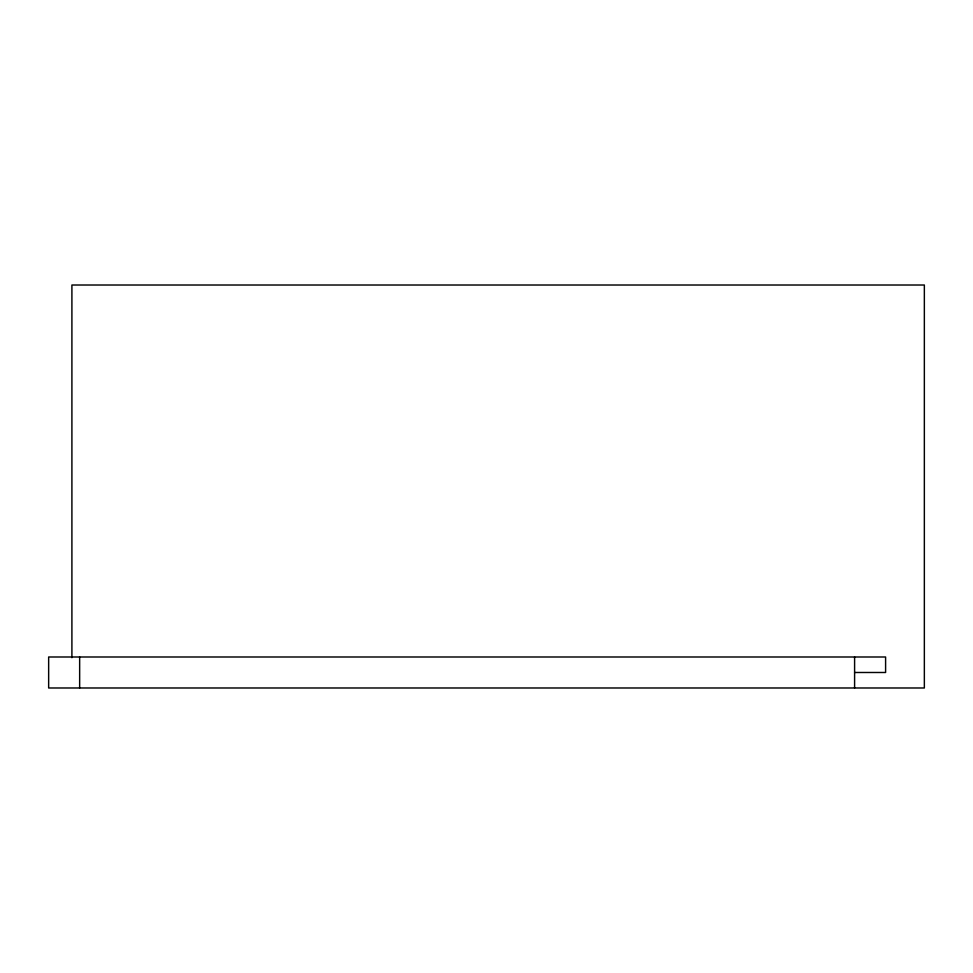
<?xml version="1.0" encoding="UTF-8"?>
<svg xmlns="http://www.w3.org/2000/svg" width="973" height="973" viewBox="0 0 973 973"><rect width="100%" height="100%" fill="white"/><g stroke="black" fill="none" stroke-linecap="round" stroke-linejoin="round"><path stroke-width="1.46" d="M854.598 672.489L885.6 672.489L885.6 656.994L48.65 656.994L48.65 687.984L924.35 687.984L924.35 285.016L71.905 285.016L71.905 657.687M854.598 656.994L854.598 687.984M79.652 656.994L79.652 687.984"/></g></svg>
